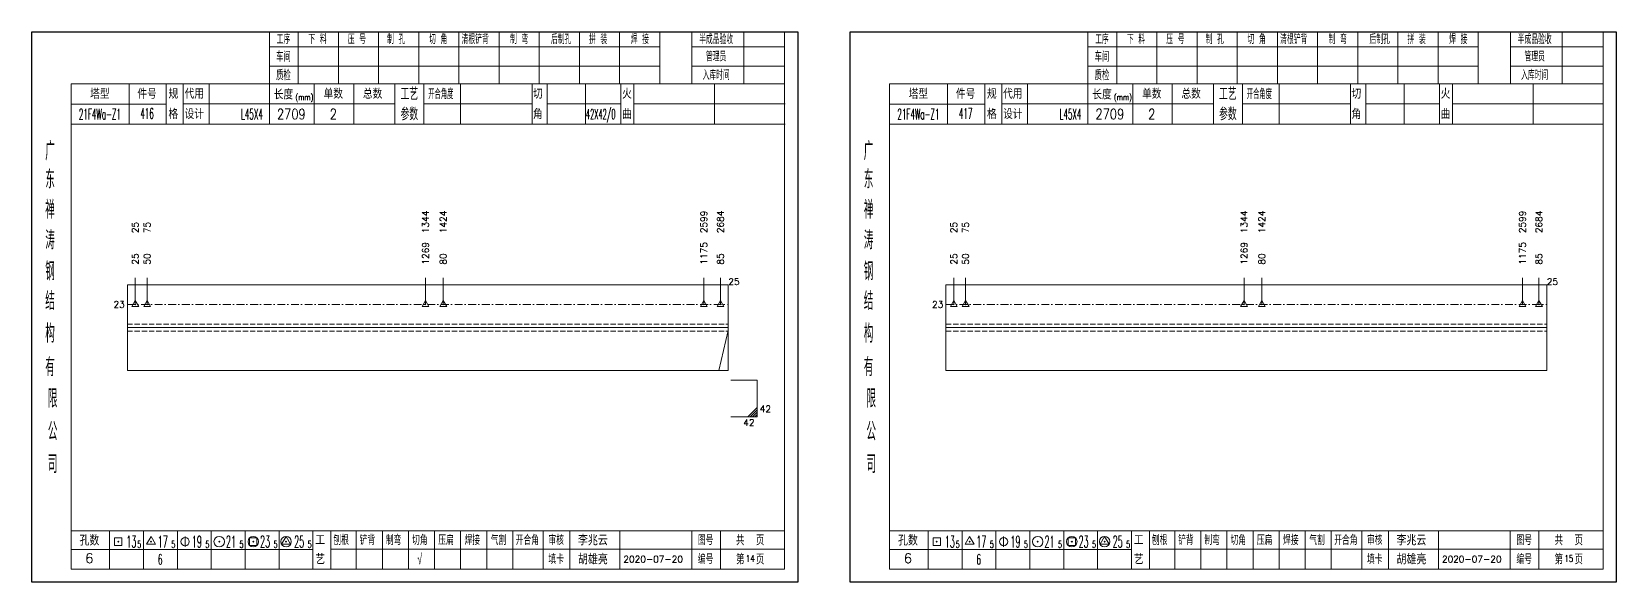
# Model space of a CAD drawing. Extents: x 1310 to 15542, y -76 to 8381.
# Drawn here: x 5574 to 6178, y 3664 to 3874 of the extents above; entities that cross this region are included whole.
import ezdxf
from ezdxf.enums import TextEntityAlignment as Align

# ---------------------------------------------------------------- set-up
doc = ezdxf.new("R2010")
doc.units = 0
doc.header["$MEASUREMENT"] = 0
doc.linetypes.add('一点画线', pattern=[5.2, 3, -1, 0.2, -1])
doc.linetypes.add('虚线', pattern=[2.75, 2, -0.75])
doc.layers.get('0').update_dxf_attribs({"linetype": 'CONTINUOUS', "lineweight": 25})
for name, color, linetype, lineweight in [('1', 7, 'CONTINUOUS', 25), ('4', 7, 'CONTINUOUS', 25), ('5', 7, 'CONTINUOUS', 25)]:
    doc.layers.add(name, color=color, linetype=linetype, lineweight=lineweight)
doc.styles.get("Standard").update_dxf_attribs({"font": 'simplex.shx', "width": 0.7, "height": 3, "bigfont": 'gbhzfs.shx'})

# ---------------------------------------------------------------- blocks, each defined once
blk = doc.blocks.new('孔17.5')
at = {"layer": '5', "color": 7, "linetype": 'Continuous', "lineweight": 13}
for p, q in [((0, 1), (-0.866, -0.5)), ((-0.1, -0.1), (0.1, 0.1)), ((0.1, -0.1), (-0.1, 0.1)), ((0.866, -0.5), (0, 1)), ((-0.866, -0.5), (0.866, -0.5))]:
    blk.add_line(p, q, dxfattribs=at)
blk = doc.blocks.new('CTJGK')
at = {"color": 6, "linetype": 'Continuous'}
for p, q in [((0, 209.97), (292.13, 209.97)), ((0, 0), (0, 209.97)), ((292.13, 209.97), (292.13, 0)), ((292.13, 0), (0, 0))]:
    blk.add_line(p, q, dxfattribs=at)

msp = doc.modelspace()

# ---------------------------------------------------------------- linework, layer by layer
at = {"color": 7, "linetype": 'Continuous', "lineweight": 18}
for p, q in [((5610.612, 3777.247), (5610.612, 3744.581)), ((5610.612, 3777.247), (5839.742, 3777.247)), ((5839.742, 3777.247), (5839.742, 3744.581)), ((5922.742, 3777.247), (5922.742, 3744.581)), ((5922.742, 3777.247), (6151.872, 3777.247)), ((6151.872, 3777.247), (6151.872, 3744.581)), ((5610.612, 3760.914), (5839.742, 3760.914)), ((5922.742, 3760.914), (6151.872, 3760.914))]:
    msp.add_line(p, q, dxfattribs=at)
at = {"color": 7, "linetype": 'Continuous', "lineweight": 13}
for p, q in [((5613.612, 3769.747), (5613.612, 3779.914)), ((5618.112, 3769.747), (5618.112, 3779.914)), ((5724.289, 3769.747), (5724.289, 3779.914)), ((5731.055, 3769.747), (5731.055, 3779.914)), ((5830.438, 3769.747), (5830.438, 3779.914)), ((5836.742, 3769.747), (5836.742, 3779.914)), ((5925.742, 3769.747), (5925.742, 3779.914)), ((5930.242, 3769.747), (5930.242, 3779.914)), ((6036.419, 3769.747), (6036.419, 3779.914)), ((6043.185, 3769.747), (6043.185, 3779.914)), ((6142.568, 3769.747), (6142.568, 3779.914)), ((6148.872, 3769.747), (6148.872, 3779.914)), ((5839.742, 3759.825), (5836.189, 3744.581)), ((5850.742, 3740.914), (5840.742, 3740.914)), ((5850.742, 3740.914), (5850.742, 3726.914)), ((5847.242, 3726.914), (5850.742, 3730.414)), ((5848.117, 3726.914), (5850.742, 3729.539)), ((5848.992, 3726.914), (5850.742, 3728.664)), ((5850.742, 3726.914), (5840.742, 3726.914)), ((5849.867, 3726.914), (5850.742, 3727.789))]:
    msp.add_line(p, q, dxfattribs=at)
at = {"color": 3, "linetype": '一点画线', "lineweight": 13}
for p, q in [((5610.612, 3769.747), (5839.742, 3769.747)), ((5922.742, 3769.747), (6151.872, 3769.747))]:
    msp.add_line(p, q, dxfattribs=at)
at = {"color": 1, "linetype": '虚线', "lineweight": 18}
for p, q in [((5610.612, 3762.247), (5839.742, 3762.247)), ((5610.612, 3759.581), (5839.742, 3759.581)), ((5922.742, 3762.247), (6151.872, 3762.247)), ((5922.742, 3759.581), (6151.872, 3759.581))]:
    msp.add_line(p, q, dxfattribs=at)
at = {"layer": '1', "color": 7, "linetype": 'Continuous', "lineweight": 18}
for p, q in [((5610.612, 3744.581), (5839.742, 3744.581)), ((5922.742, 3744.581), (6151.872, 3744.581))]:
    msp.add_line(p, q, dxfattribs=at)
at = {"layer": '4', "color": 1, "linetype": 'Continuous', "lineweight": 18}
for p, q in [((5574.112, 3873.741), (5574.112, 3663.771)), ((5866.242, 3873.741), (5574.112, 3873.741)), ((5664.742, 3873.741), (5664.742, 3853.901)), ((5675.772, 3873.741), (5675.772, 3853.881)), ((5691.082, 3873.741), (5691.082, 3853.881)), ((5706.402, 3873.741), (5706.402, 3853.881)), ((5721.712, 3873.741), (5721.712, 3853.881)), ((5737.022, 3873.741), (5737.022, 3853.881)), ((5752.332, 3873.741), (5752.332, 3853.881)), ((5767.652, 3873.741), (5767.652, 3853.881)), ((5782.962, 3873.741), (5782.962, 3853.881)), ((5798.272, 3873.741), (5798.272, 3853.881)), ((5813.582, 3873.741), (5813.582, 3853.901)), ((5813.582, 3873.741), (5813.582, 3853.881)), ((5825.862, 3873.741), (5825.862, 3853.881)), ((5845.612, 3873.741), (5845.612, 3853.881)), ((5861.192, 3873.741), (5861.192, 3853.881)), ((5866.242, 3843.941), (5866.242, 3873.741)), ((5886.242, 3873.741), (5886.242, 3663.771)), ((6178.372, 3873.741), (5886.242, 3873.741)), ((5976.872, 3873.741), (5976.872, 3853.901)), ((5987.902, 3873.741), (5987.902, 3853.881)), ((6003.212, 3873.741), (6003.212, 3853.881)), ((6018.532, 3873.741), (6018.532, 3853.881)), ((6033.842, 3873.741), (6033.842, 3853.881)), ((6049.152, 3873.741), (6049.152, 3853.881)), ((6064.462, 3873.741), (6064.462, 3853.881)), ((6079.782, 3873.741), (6079.782, 3853.881)), ((6095.092, 3873.741), (6095.092, 3853.881)), ((6110.402, 3873.741), (6110.402, 3853.881)), ((6125.712, 3873.741), (6125.712, 3853.901)), ((6125.712, 3873.741), (6125.712, 3853.881)), ((6137.992, 3873.741), (6137.992, 3853.881)), ((6157.742, 3873.741), (6157.742, 3853.881)), ((6173.322, 3873.741), (6173.322, 3853.881)), ((6178.372, 3843.941), (6178.372, 3873.741)), ((5813.582, 3868.011), (5664.742, 3868.011)), ((5861.192, 3868.011), (5825.862, 3868.011)), ((6125.712, 3868.011), (5976.872, 3868.011)), ((6173.322, 3868.011), (6137.992, 3868.011)), ((5813.582, 3860.531), (5664.742, 3860.531)), ((5861.192, 3860.531), (5825.862, 3860.531)), ((6125.712, 3860.531), (5976.872, 3860.531)), ((6173.322, 3860.531), (6137.992, 3860.531)), ((5589.122, 3853.881), (5589.122, 3668.821)), ((5861.192, 3853.881), (5589.122, 3853.881)), ((5611.242, 3853.891), (5611.242, 3838.471)), ((5625.392, 3838.471), (5625.392, 3853.881)), ((5631.892, 3838.471), (5631.892, 3853.881)), ((5641.762, 3853.881), (5641.762, 3838.471)), ((5664.742, 3853.901), (5664.742, 3838.471)), ((5681.862, 3853.881), (5681.862, 3838.471)), ((5696.912, 3853.881), (5696.912, 3838.471)), ((5712.612, 3853.881), (5712.612, 3838.471)), ((5723.672, 3853.881), (5723.672, 3838.471)), ((5737.622, 3853.881), (5737.622, 3838.471)), ((5764.922, 3853.881), (5764.922, 3838.471)), ((5770.682, 3853.881), (5770.682, 3838.471)), ((5785.302, 3853.881), (5785.302, 3838.471)), ((5798.762, 3853.881), (5798.762, 3838.471)), ((5803.752, 3853.881), (5803.752, 3838.471)), ((5834.492, 3853.881), (5834.492, 3838.471)), ((5861.192, 3668.821), (5861.192, 3853.881)), ((5901.252, 3853.881), (5901.252, 3668.821)), ((6173.322, 3853.881), (5901.252, 3853.881)), ((5923.372, 3853.891), (5923.372, 3838.471)), ((5937.522, 3838.471), (5937.522, 3853.881)), ((5944.022, 3838.471), (5944.022, 3853.881)), ((5953.892, 3853.881), (5953.892, 3838.471)), ((5976.872, 3853.901), (5976.872, 3838.471)), ((5993.992, 3853.881), (5993.992, 3838.471)), ((6009.042, 3853.881), (6009.042, 3838.471)), ((6024.742, 3853.881), (6024.742, 3838.471)), ((6035.802, 3853.881), (6035.802, 3838.471)), ((6049.752, 3853.881), (6049.752, 3838.471)), ((6077.052, 3853.881), (6077.052, 3838.471)), ((6082.812, 3853.881), (6082.812, 3838.471)), ((6097.432, 3853.881), (6097.432, 3838.471)), ((6110.892, 3853.881), (6110.892, 3838.471)), ((6115.882, 3853.881), (6115.882, 3838.471)), ((6146.622, 3853.881), (6146.622, 3838.471)), ((6173.322, 3668.821), (6173.322, 3853.881)), ((5625.392, 3846.121), (5589.122, 3846.121)), ((5712.612, 3846.171), (5631.892, 3846.171)), ((5723.672, 3846.171), (5764.922, 3846.171)), ((5770.682, 3846.171), (5798.762, 3846.171)), ((5803.752, 3846.171), (5861.372, 3846.171)), ((5866.242, 3663.771), (5866.242, 3843.941)), ((5937.522, 3846.121), (5901.252, 3846.121)), ((6024.742, 3846.171), (5944.022, 3846.171)), ((6035.802, 3846.171), (6077.052, 3846.171)), ((6082.812, 3846.171), (6110.892, 3846.171)), ((6115.882, 3846.171), (6173.502, 3846.171)), ((6178.372, 3663.771), (6178.372, 3843.941)), ((5861.372, 3838.471), (5589.122, 3838.471)), ((6173.502, 3838.471), (5901.252, 3838.471)), ((5589.122, 3683.351), (5861.192, 3683.351)), ((5603.812, 3683.351), (5603.812, 3668.821)), ((5616.742, 3668.821), (5616.742, 3683.351)), ((5629.672, 3683.351), (5629.672, 3668.821)), ((5642.592, 3668.821), (5642.592, 3683.351)), ((5655.522, 3683.351), (5655.522, 3668.821)), ((5668.452, 3668.821), (5668.452, 3683.351)), ((5681.372, 3668.821), (5681.372, 3683.351)), ((5688.242, 3668.821), (5688.242, 3683.351)), ((5697.902, 3668.821), (5697.902, 3683.351)), ((5707.842, 3668.821), (5707.842, 3683.351)), ((5717.782, 3668.821), (5717.782, 3683.351)), ((5727.732, 3668.821), (5727.732, 3683.351)), ((5737.672, 3668.821), (5737.672, 3683.351)), ((5747.612, 3668.821), (5747.612, 3683.351)), ((5757.562, 3668.821), (5757.562, 3683.351)), ((5769.202, 3668.821), (5769.202, 3683.351)), ((5779.352, 3668.821), (5779.352, 3683.351)), ((5798.412, 3668.821), (5798.412, 3683.351)), ((5825.792, 3668.821), (5825.792, 3683.351)), ((5836.752, 3668.821), (5836.752, 3683.351)), ((5901.252, 3683.351), (6173.322, 3683.351)), ((5915.942, 3683.351), (5915.942, 3668.821)), ((5928.872, 3668.821), (5928.872, 3683.351)), ((5941.802, 3683.351), (5941.802, 3668.821)), ((5954.722, 3668.821), (5954.722, 3683.351)), ((5967.652, 3683.351), (5967.652, 3668.821)), ((5980.582, 3668.821), (5980.582, 3683.351)), ((5993.502, 3668.821), (5993.502, 3683.351)), ((6000.372, 3668.821), (6000.372, 3683.351)), ((6010.032, 3668.821), (6010.032, 3683.351)), ((6019.972, 3668.821), (6019.972, 3683.351)), ((6029.912, 3668.821), (6029.912, 3683.351)), ((6039.862, 3668.821), (6039.862, 3683.351)), ((6049.802, 3668.821), (6049.802, 3683.351)), ((6059.742, 3668.821), (6059.742, 3683.351)), ((6069.692, 3668.821), (6069.692, 3683.351)), ((6081.332, 3668.821), (6081.332, 3683.351)), ((6091.482, 3668.821), (6091.482, 3683.351)), ((6110.542, 3668.821), (6110.542, 3683.351)), ((6137.922, 3668.821), (6137.922, 3683.351)), ((6148.882, 3668.821), (6148.882, 3683.351)), ((5681.372, 3676.221), (5589.122, 3676.221)), ((5688.202, 3676.381), (5861.192, 3676.381)), ((5993.502, 3676.221), (5901.252, 3676.221)), ((6000.332, 3676.381), (6173.322, 3676.381)), ((5589.122, 3668.821), (5861.192, 3668.821)), ((5901.252, 3668.821), (6173.322, 3668.821)), ((5574.112, 3663.771), (5866.242, 3663.771)), ((5886.242, 3663.771), (6178.372, 3663.771))]:
    msp.add_line(p, q, dxfattribs=at)
at = {"layer": '4', "color": 7, "linetype": 'Continuous', "lineweight": 13}
for p, q in [((5605.698, 3677.857), (5605.698, 3680.685)), ((5605.698, 3680.685), (5608.526, 3680.685)), ((5608.526, 3680.685), (5608.526, 3677.857)), ((5619.612, 3681.271), (5617.88, 3678.271)), ((5621.344, 3678.271), (5619.612, 3681.271)), ((5632.612, 3681.271), (5632.612, 3677.271)), ((5657.198, 3677.857), (5657.198, 3680.685)), ((5657.198, 3680.685), (5660.026, 3680.685)), ((5660.026, 3680.685), (5660.026, 3677.857)), ((5671.112, 3681.271), (5669.38, 3678.271)), ((5672.844, 3678.271), (5671.112, 3681.271)), ((5917.828, 3677.857), (5917.828, 3680.685)), ((5917.828, 3680.685), (5920.656, 3680.685)), ((5920.656, 3680.685), (5920.656, 3677.857)), ((5931.742, 3681.271), (5930.01, 3678.271)), ((5933.474, 3678.271), (5931.742, 3681.271)), ((5944.742, 3681.271), (5944.742, 3677.271)), ((5969.328, 3677.857), (5969.328, 3680.685)), ((5969.328, 3680.685), (5972.156, 3680.685)), ((5972.156, 3680.685), (5972.156, 3677.857)), ((5983.242, 3681.271), (5981.51, 3678.271)), ((5984.974, 3678.271), (5983.242, 3681.271)), ((5608.526, 3677.857), (5605.698, 3677.857)), ((5606.912, 3679.071), (5607.312, 3679.471)), ((5607.312, 3679.071), (5606.912, 3679.471)), ((5617.88, 3678.271), (5621.344, 3678.271)), ((5619.412, 3679.071), (5619.812, 3679.471)), ((5619.812, 3679.071), (5619.412, 3679.471)), ((5645.412, 3679.071), (5645.812, 3679.471)), ((5645.812, 3679.071), (5645.412, 3679.471)), ((5660.026, 3677.857), (5657.198, 3677.857)), ((5658.412, 3679.071), (5658.812, 3679.471)), ((5658.812, 3679.071), (5658.412, 3679.471)), ((5669.38, 3678.271), (5672.844, 3678.271)), ((5670.912, 3679.071), (5671.312, 3679.471)), ((5671.312, 3679.071), (5670.912, 3679.471)), ((5920.656, 3677.857), (5917.828, 3677.857)), ((5919.042, 3679.071), (5919.442, 3679.471)), ((5919.442, 3679.071), (5919.042, 3679.471)), ((5930.01, 3678.271), (5933.474, 3678.271)), ((5931.542, 3679.071), (5931.942, 3679.471)), ((5931.942, 3679.071), (5931.542, 3679.471)), ((5957.542, 3679.071), (5957.942, 3679.471)), ((5957.942, 3679.071), (5957.542, 3679.471)), ((5972.156, 3677.857), (5969.328, 3677.857)), ((5970.542, 3679.071), (5970.942, 3679.471)), ((5970.942, 3679.071), (5970.542, 3679.471)), ((5981.51, 3678.271), (5984.974, 3678.271)), ((5983.042, 3679.071), (5983.442, 3679.471)), ((5983.442, 3679.071), (5983.042, 3679.471))]:
    msp.add_line(p, q, dxfattribs=at)
for centre, radius in [((5632.612, 3679.271), 1.6), ((5645.612, 3679.271), 2), ((5658.612, 3679.271), 2), ((5671.112, 3679.271), 2), ((5944.742, 3679.271), 1.6), ((5957.742, 3679.271), 2), ((5970.742, 3679.271), 2), ((5983.242, 3679.271), 2)]:
    msp.add_circle(centre, radius, dxfattribs=at)

# ---------------------------------------------------------------- block references
at = {"color": 0, "linetype": 'Continuous'}
for p in [(5574.112, 3663.771), (5886.242, 3663.771)]:
    msp.add_blockref('CTJGK', p, dxfattribs=at)
at = {"color": 8, "linetype": 'Continuous', "lineweight": 9, "xscale": 1.5, "yscale": 1.5, "zscale": 1.5}
for p in [(5613.612, 3769.747), (5618.112, 3769.747), (5724.289, 3769.747), (5731.055, 3769.747), (5830.438, 3769.747), (5836.742, 3769.747), (5925.742, 3769.747), (5930.242, 3769.747), (6036.419, 3769.747), (6043.185, 3769.747), (6142.568, 3769.747), (6148.872, 3769.747)]:
    msp.add_blockref('孔17.5', p, dxfattribs=at)

# ---------------------------------------------------------------- texts
at = {"color": 7, "linetype": 'Continuous', "lineweight": 13}
for s, p in [('25', (5613.612, 3796.914)), ('75', (5618.112, 3796.914)), ('1344', (5724.289, 3796.914)), ('1424', (5731.055, 3796.914)), ('2599', (5830.438, 3796.914)), ('2684', (5836.742, 3796.914)), ('25', (5925.742, 3796.914)), ('75', (5930.242, 3796.914)), ('1344', (6036.419, 3796.914)), ('1424', (6043.185, 3796.914)), ('2599', (6142.568, 3796.914)), ('2684', (6148.872, 3796.914))]:
    msp.add_text(s, height=2.5, rotation=90, dxfattribs=at).set_placement(p, align=Align.MIDDLE_LEFT)
at = {"color": 8, "linetype": 'Continuous', "lineweight": 9}
for s, p in [('25', (5613.612, 3784.914)), ('50', (5618.112, 3784.914)), ('1269', (5724.289, 3784.914)), ('80', (5731.055, 3784.914)), ('1175', (5830.438, 3784.914)), ('85', (5836.742, 3784.914)), ('25', (5925.742, 3784.914)), ('50', (5930.242, 3784.914)), ('1269', (6036.419, 3784.914)), ('80', (6043.185, 3784.914)), ('1175', (6142.568, 3784.914)), ('85', (6148.872, 3784.914))]:
    msp.add_text(s, height=2.5, rotation=90, dxfattribs=at).set_placement(p, align=Align.MIDDLE_LEFT)
at = {"color": 7, "linetype": 'Continuous', "lineweight": 13}
for p in [(5839.742, 3778.414), (6151.872, 3778.414)]:
    msp.add_text('25', height=2.5, dxfattribs=at).set_placement(p, align=Align.MIDDLE_LEFT)
for p in [(5609.612, 3769.747), (5921.742, 3769.747)]:
    msp.add_text('23', height=2.5, dxfattribs=at).set_placement(p, align=Align.MIDDLE_RIGHT)
msp.add_text('42', height=2.5, dxfattribs=at).set_placement((5851.742, 3727.914), align=Align.BOTTOM_LEFT)
msp.add_text('42', height=2.5, dxfattribs=at).set_placement((5849.742, 3725.914), align=Align.TOP_RIGHT)
at = {"layer": '4', "color": 1, "linetype": 'Continuous', "lineweight": 25}
for s, height, width, p in [('工序', 3.7, 0.7, (5670.112, 3870.871)), ('下 料', 3.7, 0.7, (5683.112, 3870.871)), ('压 号', 3.7, 0.7, (5698.112, 3870.871)), ('制 孔', 3.7, 0.7, (5713.112, 3870.871)), ('切 角', 3.7, 0.7, (5729.112, 3870.871)), ('清根铲背 ', 3.7, 0.7, (5744.112, 3870.871)), (' 制 弯', 3.7, 0.7, (5759.112, 3870.871)), (' 后制孔', 3.7, 0.7, (5775.112, 3870.871)), ('拼 装', 3.7, 0.7, (5790.112, 3870.871)), (' 焊 接', 3.7, 0.7, (5805.112, 3870.871)), ('半成品验收', 3.7, 0.7, (5835.112, 3870.871)), ('工序', 3.7, 0.7, (5982.242, 3870.871)), ('下 料', 3.7, 0.7, (5995.242, 3870.871)), ('压 号', 3.7, 0.7, (6010.242, 3870.871)), ('制 孔', 3.7, 0.7, (6025.242, 3870.871)), ('切 角', 3.7, 0.7, (6041.242, 3870.871)), ('清根铲背 ', 3.7, 0.7, (6056.242, 3870.871)), (' 制 弯', 3.7, 0.7, (6071.242, 3870.871)), (' 后制孔', 3.7, 0.7, (6087.242, 3870.871)), ('拼 装', 3.7, 0.7, (6102.242, 3870.871)), (' 焊 接', 3.7, 0.7, (6117.242, 3870.871)), ('半成品验收', 3.7, 0.7, (6147.242, 3870.871)), ('车间', 4, 0.7, (5670.112, 3864.271)), ('管理员', 3.7, 0.7, (5835.112, 3864.271)), ('车间', 4, 0.7, (5982.242, 3864.271)), ('管理员', 3.7, 0.7, (6147.242, 3864.271)), ('质检', 4, 0.7, (5670.112, 3857.211)), ('入库时间', 3.7, 0.7, (5835.112, 3857.211)), ('质检', 4, 0.7, (5982.242, 3857.211)), ('入库时间', 3.7, 0.7, (6147.242, 3857.211)), ('(mm)', 2.24, 0.7, (5678.112, 3848.771)), ('工艺', 4.8, 0.7, (5718.112, 3850.031)), ('开合角度', 4, 0.6, (5730.112, 3850.031)), ('(mm)', 2.24, 0.7, (5990.242, 3848.771)), ('工艺', 4.8, 0.7, (6030.242, 3850.031)), ('开合角度', 4, 0.6, (6042.242, 3850.031)), ('21F4Wa-Z1', 4, 0.5, (5600.112, 3842.291)), ('416', 4, 0.5, (5618.112, 3842.541)), ('L45X4', 4, 0.5, (5658.112, 3842.271)), ('2709', 4, 0.8, (5673.112, 3842.321)), ('2', 4, 0.8, (5689.112, 3842.321)), ('参数', 4.8, 0.7, (5718.112, 3842.321)), ('42X42/0', 3.8, 0.4, (5791.112, 3842.321)), ('21F4Wa-Z1', 4, 0.5, (5912.242, 3842.291)), ('417', 4, 0.5, (5930.242, 3842.541)), ('L45X4', 4, 0.5, (5970.242, 3842.271)), ('2709', 4, 0.8, (5985.242, 3842.321)), ('2', 4, 0.8, (6001.242, 3842.321)), ('参数', 4.8, 0.7, (6030.242, 3842.321)), ('广', 6.96, 0.7, (5581.112, 3828.241)), ('广', 6.96, 0.7, (5893.242, 3828.241)), ('东', 6.96, 0.7, (5581.112, 3817.451)), ('东', 6.96, 0.7, (5893.242, 3817.451)), ('禅', 6.96, 0.7, (5581.112, 3805.861)), ('禅', 6.96, 0.7, (5893.242, 3805.861)), ('涛', 6.96, 0.7, (5581.112, 3794.261)), ('涛', 6.96, 0.7, (5893.242, 3794.261)), ('钢', 6.96, 0.7, (5581.112, 3782.371)), ('钢', 6.96, 0.7, (5893.242, 3782.371)), ('结', 6.96, 0.7, (5581.112, 3771.061)), ('结', 6.96, 0.7, (5893.242, 3771.061)), ('构', 6.96, 0.7, (5581.112, 3758.681)), ('构', 6.96, 0.7, (5893.242, 3758.681)), ('有', 6.96, 0.7, (5581.112, 3745.871)), ('有', 6.96, 0.7, (5893.242, 3745.871)), ('限', 6.96, 0.7, (5582.112, 3733.871)), ('限', 6.96, 0.7, (5894.242, 3733.871)), ('公', 6.96, 0.7, (5582.112, 3721.331)), ('公', 6.96, 0.7, (5894.242, 3721.331)), ('司', 6.96, 0.7, (5582.112, 3708.851)), ('司', 6.96, 0.7, (5894.242, 3708.851)), ('13', 4.47, 0.5, (5612.112, 3679.271)), ('17', 4.47, 0.5, (5624.112, 3679.271)), ('19', 4.47, 0.5, (5637.112, 3679.271)), ('21', 4.47, 0.5, (5650.112, 3679.271)), ('23', 4.47, 0.5, (5663.112, 3679.271)), ('25', 4.47, 0.5, (5676.112, 3679.271)), ('刨根', 3.7, 0.8, (5692.112, 3679.871)), ('铲背', 3.7, 0.8, (5702.112, 3679.871)), ('制弯', 3.7, 0.8, (5712.112, 3679.871)), ('切角', 3.7, 0.8, (5722.112, 3679.871)), ('压扁', 3.7, 0.8, (5732.112, 3679.871)), ('焊接', 3.7, 0.8, (5742.112, 3679.871)), ('气割', 3.7, 0.8, (5752.112, 3679.871)), ('开合角', 3.7, 0.8, (5763.112, 3679.871)), ('审核', 3.7, 0.8, (5774.112, 3679.871)), ('图号', 3.7, 0.8, (5831.112, 3679.871)), ('共  页', 4, 0.8, (5848.112, 3679.871)), ('13', 4.47, 0.5, (5924.242, 3679.271)), ('17', 4.47, 0.5, (5936.242, 3679.271)), ('19', 4.47, 0.5, (5949.242, 3679.271)), ('21', 4.47, 0.5, (5962.242, 3679.271)), ('23', 4.47, 0.5, (5975.242, 3679.271)), ('25', 4.47, 0.5, (5988.242, 3679.271)), ('刨根', 3.7, 0.8, (6004.242, 3679.871)), ('铲背', 3.7, 0.8, (6014.242, 3679.871)), ('制弯', 3.7, 0.8, (6024.242, 3679.871)), ('切角', 3.7, 0.8, (6034.242, 3679.871)), ('压扁', 3.7, 0.8, (6044.242, 3679.871)), ('焊接', 3.7, 0.8, (6054.242, 3679.871)), ('气割', 3.7, 0.8, (6064.242, 3679.871)), ('开合角', 3.7, 0.8, (6075.242, 3679.871)), ('审核', 3.7, 0.8, (6086.242, 3679.871)), ('图号', 3.7, 0.8, (6143.242, 3679.871)), ('共  页', 4, 0.8, (6160.242, 3679.871)), ('5', 2.68, 0.6, (5615.112, 3678.271)), ('6', 4, 0.5, (5623.112, 3672.521)), ('5', 2.68, 0.6, (5628.112, 3678.271)), ('5', 2.68, 0.6, (5641.112, 3678.271)), ('5', 2.68, 0.6, (5654.112, 3678.271)), ('5', 2.68, 0.6, (5667.112, 3678.271)), ('5', 2.68, 0.6, (5680.112, 3678.271)), ('√', 4, 0.6, (5722.112, 3672.601)), ('填卡', 3.7, 0.8, (5774.112, 3672.601)), ('编号', 3.7, 0.8, (5831.112, 3672.601)), ('第  页', 4, 0.8, (5848.112, 3672.601)), ('5', 2.68, 0.6, (5927.242, 3678.271)), ('6', 4, 0.5, (5935.242, 3672.521)), ('5', 2.68, 0.6, (5940.242, 3678.271)), ('5', 2.68, 0.6, (5953.242, 3678.271)), ('5', 2.68, 0.6, (5966.242, 3678.271)), ('5', 2.68, 0.6, (5979.242, 3678.271)), ('5', 2.68, 0.6, (5992.242, 3678.271)), ('填卡', 3.7, 0.8, (6086.242, 3672.601)), ('编号', 3.7, 0.8, (6143.242, 3672.601)), ('第  页', 4, 0.8, (6160.242, 3672.601))]:
    msp.add_text(s, height=height, dxfattribs=dict(at, width=width)).set_placement(p, align=Align.MIDDLE_CENTER)
for s, height, p in [('塔型', 3.7, (5600.112, 3850.001)), ('件号', 3.7, (5618.112, 3850.001)), ('规', 3.7, (5628.112, 3850.031)), ('代用', 3.7, (5636.112, 3850.031)), ('长度', 3.7, (5670.112, 3849.771)), ('单数', 3.7, (5689.112, 3850.031)), ('总数', 3.7, (5704.112, 3850.031)), ('切', 3.7, (5767.112, 3850.031)), ('火', 3.7, (5801.112, 3850.031)), ('塔型', 3.7, (5912.242, 3850.001)), ('件号', 3.7, (5930.242, 3850.001)), ('规', 3.7, (5940.242, 3850.031)), ('代用', 3.7, (5948.242, 3850.031)), ('长度', 3.7, (5982.242, 3849.771)), ('单数', 3.7, (6001.242, 3850.031)), ('总数', 3.7, (6016.242, 3850.031)), ('切', 3.7, (6079.242, 3850.031)), ('火', 3.7, (6113.242, 3850.031)), ('格', 3.7, (5628.112, 3842.321)), ('设计', 3.7, (5636.112, 3842.321)), ('角', 3.7, (5767.112, 3842.321)), ('曲', 3.7, (5801.112, 3842.321)), ('格', 3.7, (5940.242, 3842.321)), ('设计', 3.7, (5948.242, 3842.321)), ('角', 3.7, (6079.242, 3842.321)), ('曲', 3.7, (6113.242, 3842.321)), ('孔数', 4, (5596.112, 3679.791)), ('工', 3.7, (5684.112, 3679.871)), ('李兆云', 4, (5788.112, 3679.871)), ('孔数', 4, (5908.242, 3679.791)), ('工', 3.7, (5996.242, 3679.871)), ('李兆云', 4, (6100.242, 3679.871)), ('6', 3.7, (5596.112, 3672.961)), ('艺', 3.7, (5684.112, 3672.521)), ('胡雄亮', 4, (5788.112, 3672.601)), ('6', 3.7, (5908.242, 3672.961)), ('艺', 3.7, (5996.242, 3672.521)), ('胡雄亮', 4, (6100.242, 3672.601)), ('2020-07-20', 2.5, (5811.112, 3672.601)), ('2020-07-20', 2.5, (6123.242, 3672.601))]:
    msp.add_text(s, height=height, dxfattribs=at).set_placement(p, align=Align.MIDDLE_CENTER)
at = {"layer": '4', "color": 6, "linetype": 'Continuous', "lineweight": 25, "width": 0.8}
for s, p in [('14', (5848.137, 3672.829)), ('15', (6160.267, 3672.829))]:
    msp.add_text(s, height=2.5, dxfattribs=at).set_placement(p, align=Align.MIDDLE_CENTER)

doc.saveas('drawing.dxf')
